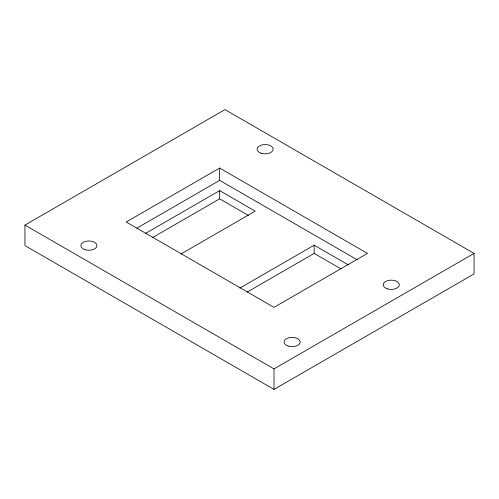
<?xml version="1.0" encoding="UTF-8"?>
<svg xmlns="http://www.w3.org/2000/svg" width="499" height="499" viewBox="0 0 499 499"><rect width="100%" height="100%" fill="white"/><g stroke="black" fill="none" stroke-linecap="round" stroke-linejoin="round"><path stroke-width="0.75" d="M24.95 225.086L224.987 109.599L474.05 253.398L474.05 273.914L274.013 389.401L24.95 245.602L24.95 225.086L274.013 368.886L474.05 253.398M219.654 168.063L126.21 222.011L274.013 307.347L367.457 253.398L219.654 168.063L219.654 180.37L357.334 259.86M136.969 228.112L219.654 180.37M145.315 233.544L219.654 190.63L255.182 211.139L180.844 254.06M152.682 237.499L219.654 198.833L248.483 215.474M239.826 288.11L314.164 245.19L348.352 264.932M247.192 292.065L314.164 253.398L340.979 268.88M314.164 245.19L314.164 253.398M274.013 368.886L274.013 389.401M219.654 190.63L219.654 198.833M261.114 153.212A8.04 4.641 0 0 0 273.171 149.189A8.04 4.641 0 0 0 261.114 145.172A8.04 4.641 0 0 0 261.114 153.212M387.243 288.802A8.04 4.641 0 0 0 399.306 284.779A8.04 4.641 0 0 0 387.243 280.762A8.04 4.641 0 0 0 387.243 288.802M288.116 346.032A8.04 4.641 0 0 0 300.173 342.015A8.04 4.641 0 0 0 288.116 337.991A8.04 4.641 0 0 0 288.116 346.032M84.886 249.625A8.04 4.641 0 0 0 96.943 245.602A8.04 4.641 0 0 0 84.886 241.585A8.04 4.641 0 0 0 84.886 249.625"/></g></svg>
